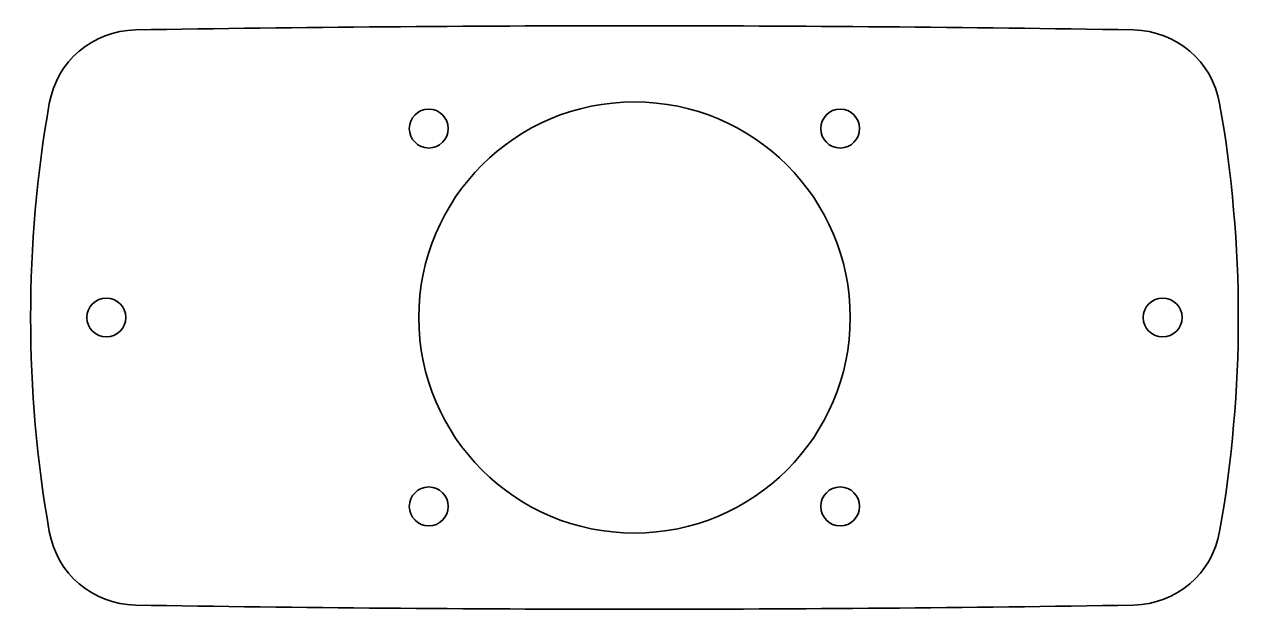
# Model space of a CAD drawing. Header units: inches. Extents: x -1 to 109, y 0 to 53.
import ezdxf

# ---------------------------------------------------------------- set-up
doc = ezdxf.new("R2010")
doc.units = ezdxf.units.IN
doc.header["$MEASUREMENT"] = 0
doc.layers.add('Visible (ANSI)', color=7, linetype='Continuous', lineweight=35)

# ---------------------------------------------------------------- blocks, each defined once
blk = doc.blocks.new('GLD-SMT-03-PNMI01_Chapa Embutidas en fibra_GLD-SMT-03-PNMI01')
at = {"layer": 'Visible (ANSI)'}
for centre, radius in [((-18.5, 17), 1.75), ((0, 0), 19.4), ((18.5, 17), 1.75), ((-47.5, 0), 1.75), ((47.5, 0), 1.75), ((-18.5, -17), 1.75), ((18.5, -17), 1.75)]:
    blk.add_circle(centre, radius, dxfattribs=at)
at = {"layer": 'Visible (ANSI)', "extrusion": (0, 0, -1)}
for centre, radius, start, end in [((0, -2676.76), 2703.01, 89.04851, 90.95149), ((44.75, 17.88), 8, 9.9668, 89.0485), ((-44.75, 17.88), 8, 90.9515, 170.0332), ((-56.99, 0), 111.3, 350.0332, 9.9668), ((56.99, 0), 111.3, 170.0332, 189.9668), ((44.75, -17.88), 8, 270.9515, 350.0332), ((-44.75, -17.88), 8, 189.9668, 269.0485), ((0, 2676.76), 2703.01, 269.04851, 270.95149)]:
    blk.add_arc(centre, radius, start, end, dxfattribs=at)

msp = doc.modelspace()

# ---------------------------------------------------------------- block references
msp.add_blockref('GLD-SMT-03-PNMI01_Chapa Embutidas en fibra_GLD-SMT-03-PNMI01', (54.31, 26.25))

doc.saveas('drawing.dxf')
